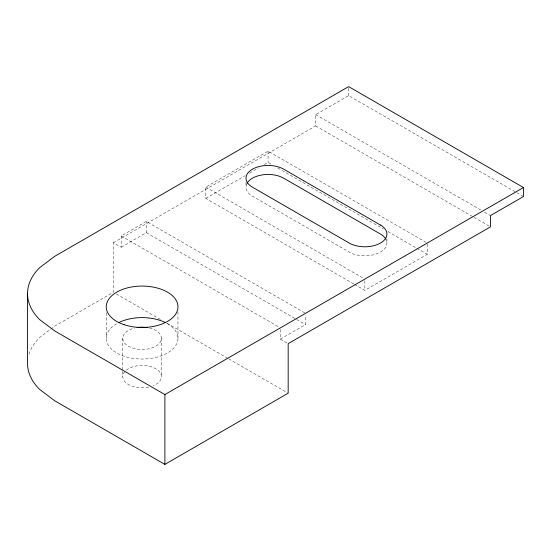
<?xml version="1.0" encoding="UTF-8"?>
<svg xmlns="http://www.w3.org/2000/svg" width="551" height="551" viewBox="0 0 551 551"><rect width="100%" height="100%" fill="white"/><g stroke="black" fill="none" stroke-linecap="round" stroke-linejoin="round"><path stroke-width="0.41" stroke-dasharray="2.75 2.07" d="M29.003 354.183A89.73 51.801 0 0 1 39.569 337.563L54.831 326.082L113.375 292.285L113.375 242.722L121.179 247.227L121.179 235.966L146.346 221.433L305.536 313.347M121.179 247.227L146.346 232.701L146.346 221.433M113.375 242.722L315.682 125.924L315.682 114.663L348.652 95.626L516.011 192.251M353.701 283.917L205.792 198.381L205.792 187.113L268.082 151.153L426.529 242.633M205.792 198.381L245.092 175.686M249.541 173.117L258.44 167.979M264.37 164.556L268.082 162.414L271.801 164.563M280.369 329.484L280.369 339.14L305.536 324.608L305.536 314.952M354.445 284.344L364.852 290.363L427.273 254.328L427.273 243.06M516.755 192.678L523.45 196.542M315.682 114.663L480.809 209.993M484.529 212.142L490.48 215.579M315.682 125.924L473.371 216.963M474.115 217.397L490.48 226.84M277.752 168L383.386 228.989M387.849 231.565L416.115 247.881M416.859 248.315L427.273 254.328M146.346 232.701L295.866 319.022M296.61 319.456L305.536 324.608M121.179 235.966L278.882 327.019M280.369 339.14L287.464 343.232M116.351 294L160.982 319.766M166.932 323.203L227.921 358.419M228.665 358.846L287.429 392.773M205.792 187.113L363.364 278.241M386.912 238.969L386.912 243.06M364.852 280.707L364.852 290.363M348.652 88.25L348.652 95.626M268.082 151.153L268.082 162.414M246.008 182.278L246.008 187.195M177.966 311.9L177.966 338.321M161.415 338.321L161.415 376.615M122.79 338.321L122.79 370.658M122.79 371.512L122.79 376.615M106.233 312.748L106.233 338.321M148.701 387.098A19.313 11.151 0 0 1 122.859 375.644A19.313 11.151 0 0 1 151.759 366.959A19.313 11.151 0 0 1 153.178 385.755M149.493 328.017A19.313 11.151 0 0 1 157.421 345.112A19.313 11.151 0 0 1 126.778 345.112A19.313 11.151 0 0 1 134.713 328.017M167.463 323.678A35.863 20.711 0 0 1 167.463 352.964A35.863 20.711 0 0 1 116.743 352.964A35.863 20.711 0 0 1 116.743 323.678M246.758 183.896A22.074 12.742 0 0 0 252.475 196.204L349.238 252.076A22.074 12.742 0 0 0 375.878 254.101A22.074 12.742 0 0 0 386.161 239.761"/><path stroke-width="0.83" d="M523.45 187.533L348.652 86.617L54.831 256.249L39.569 267.731A89.73 51.801 0 0 0 39.569 319.532L54.831 331.013L164.88 394.55L523.45 187.533L523.45 196.542L490.48 215.579L490.48 226.84L288.173 343.645L288.173 393.2L164.88 464.383L54.831 400.852L39.569 389.371A89.73 51.801 0 0 1 27.55 363.467L27.55 293.635M164.88 394.55L164.88 464.383M137.103 327.549A19.313 11.151 0 0 1 147.103 327.549M118.802 322.576A35.863 20.711 0 0 1 165.403 322.576M247.089 183.263A22.074 12.742 0 0 1 283.689 178.187L380.452 234.051A22.074 12.742 0 0 1 385.838 239.127M380.452 225.042L283.689 169.171A22.074 12.742 0 0 0 252.475 169.171A22.074 12.742 0 0 0 252.475 187.195L349.238 243.06A22.074 12.742 0 0 0 380.452 243.06A22.074 12.742 0 0 0 380.452 225.042M124.168 324.718A35.863 20.711 0 0 0 177.966 306.783A35.863 20.711 0 0 0 124.168 288.848A35.863 20.711 0 0 0 124.168 324.718"/></g></svg>
